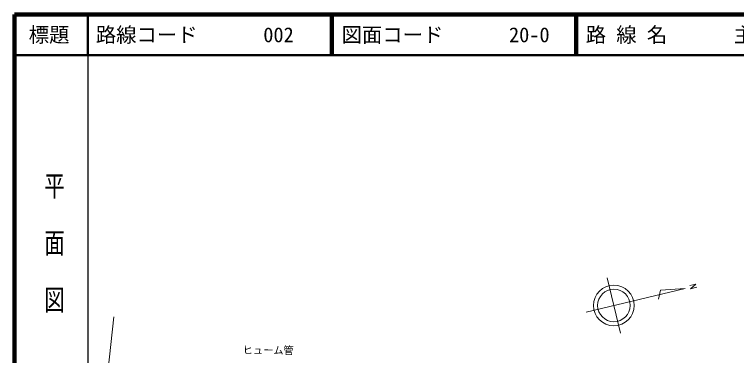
# Model space of a CAD drawing. Units: millimetres, scale not verified. Extents: x 40000 to 680000, y 20000 to 380000.
# Drawn here: x 40000 to 217429, y 296199 to 380000 of the extents above; entities that cross this region are included whole.
import ezdxf
from ezdxf.enums import TextEntityAlignment as Align

# ---------------------------------------------------------------- set-up
doc = ezdxf.new("R2010")
doc.units = ezdxf.units.MM
doc.header["$LTSCALE"] = 1000
for name, color, linetype, lineweight in [('M-TTL', 2, 'Continuous', 140), ('M-TTL-BAND', 7, 'Continuous', 25), ('M-TTL-LINE', 7, 'Continuous', 50), ('S-BGD', 1, 'Continuous', 13), ('S-BGD-HTXT', 6, 'Continuous', 13)]:
    doc.layers.add(name, color=color, linetype=linetype, lineweight=lineweight)
doc.layers.add('M-TTL-TXT', color=7, linetype='Continuous')
doc.styles.add('@ＭＳ ゴシック', font='')
doc.styles.add('ＭＳ ゴシック', font='')
doc.styles.get('@ＭＳ ゴシック').set_extended_font_data('@MS Gothic')
doc.styles.get('ＭＳ ゴシック').set_extended_font_data('MS Gothic')

msp = doc.modelspace()

# ---------------------------------------------------------------- linework, layer by layer
at = {"layer": 'M-TTL'}
for p, q in [((40000, 380000), (40000, 20000)), ((680000, 380000), (40000, 380000))]:
    msp.add_line(p, q, dxfattribs=at)
at = {"layer": 'M-TTL-BAND'}
msp.add_line((58000, 370000), (58000, 20000), dxfattribs=at)
at = {"layer": 'M-TTL-LINE'}
for p, q in [((58000, 380000), (58000, 370000)), ((117750, 380000), (117750, 370000)), ((118250, 380000), (118250, 370000)), ((177750, 380000), (177750, 370000)), ((178250, 380000), (178250, 370000)), ((40000, 370000), (680000, 370000))]:
    msp.add_line(p, q, dxfattribs=at)
at = {"layer": 'S-BGD'}
for p, q in [((188905, 301699), (185661, 315318)), ((204793, 312680), (180474, 306886)), ((204793, 312680), (198725, 312262)), ((205958, 313406), (207459, 313763)), ((207459, 313763), (206139, 312626)), ((206139, 312626), (207644, 312993)), ((198725, 312262), (198215, 310085))]:
    msp.add_line(p, q, dxfattribs=at)
for radius in [5000, 4000]:
    msp.add_circle((187283, 308508), radius, dxfattribs=at)
at = {"layer": 'S-BGD-HTXT'}
msp.add_line((57784, 242692), (64392, 305744), dxfattribs=at)

# ---------------------------------------------------------------- texts
at = {"layer": 'M-TTL-BAND', "style": '@ＭＳ ゴシック', "width": 1.4}
msp.add_text('平  面  図', height=3666, rotation=270, dxfattribs=at).set_placement((49777, 306475), align=Align.MIDDLE_RIGHT)
at = {"layer": 'M-TTL-TXT', "style": 'ＭＳ ゴシック'}
msp.add_text('標題', height=3666, dxfattribs=at).set_placement((48500, 375000), align=Align.MIDDLE_CENTER)
for s, p in [('路線コード', (60000, 375000)), ('002', (101142, 375000)), ('図面コード', (120380, 375000)), ('20-0', (161521, 375000)), ('路 線 名', (180380, 375000)), ('主要地方道岩国佐伯線', (216734, 375000))]:
    msp.add_text(s, height=3666, dxfattribs=at).set_placement(p, align=Align.MIDDLE_LEFT)
at = {"layer": 'S-BGD-HTXT', "style": 'ＭＳ ゴシック'}
msp.add_text('ヒューム管', height=1833, rotation=359.4, dxfattribs=at).set_placement((96089, 296103), align=Align.BOTTOM_LEFT)

doc.saveas('drawing.dxf')
